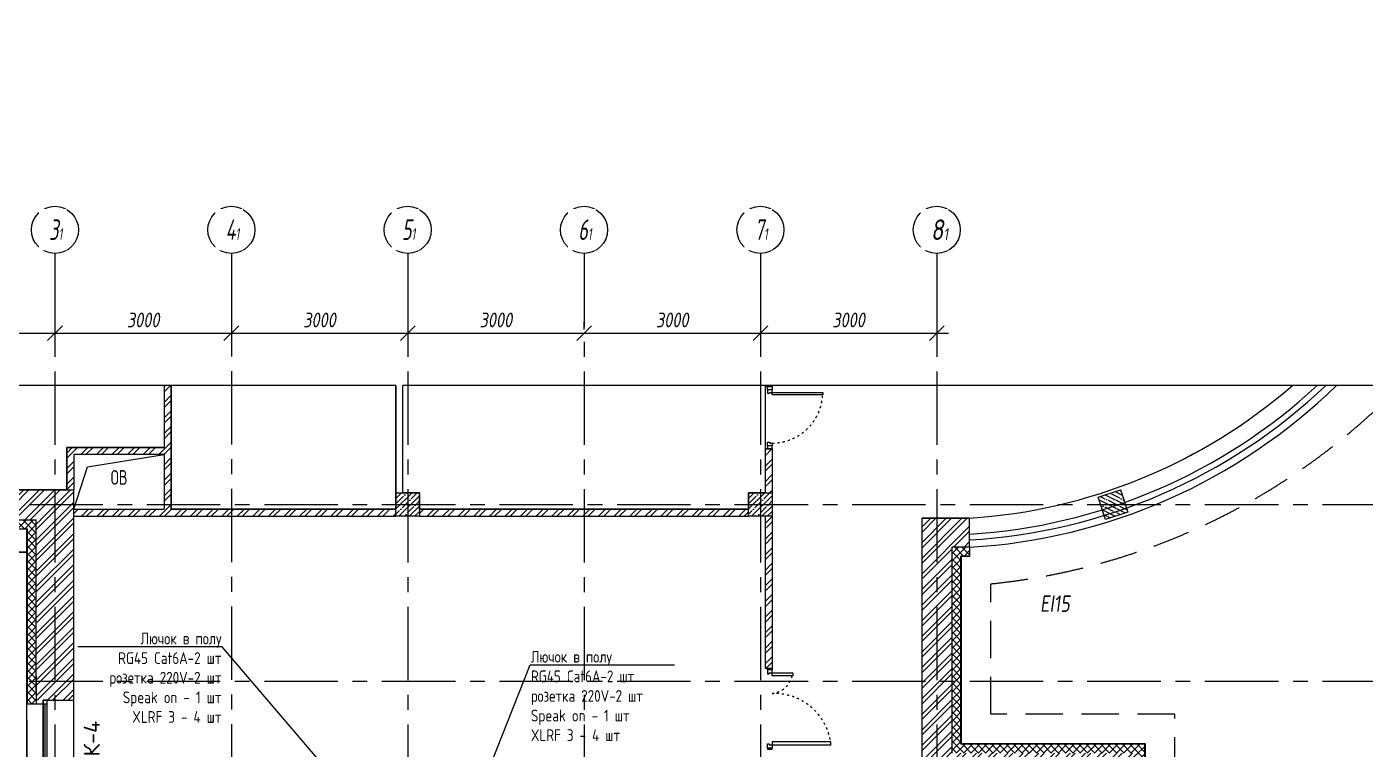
# Model space of a CAD drawing. Header units: millimetres. Extents: x 0 to 9483559, y -180456 to 305735.
# Drawn here: x 515935 to 538705, y -60324 to -48046 of the extents above; entities that cross this region are included whole.
import ezdxf
from ezdxf import colors
from ezdxf.entities.mleader import LeaderData, LeaderLine
from ezdxf.enums import TextEntityAlignment as Align
from ezdxf.math import Vec2, Vec3

# ---------------------------------------------------------------- set-up
doc = ezdxf.new("R2018")
doc.units = ezdxf.units.MM
for name, pattern in [('ACAD_ISO03W100', [30, 12, -18]), ('CENTER', [2, 1.25, -0.25, 0.25, -0.25]), ('DASHED', [19.05, 12.7, -6.35])]:
    doc.linetypes.add(name, pattern=pattern)
doc.layers.add('АР_Граница ПБ', color=7, linetype='Continuous', lineweight=53, true_color=0xf60404)
doc.layers.add('АР_ПБ_Двери', color=7, linetype='Continuous', lineweight=15, true_color=0xdb0000)
for name, color, linetype, lineweight in [('АР_Двери', 7, 'Continuous', 0), ('АР_Колонны', 5, 'Continuous', 35), ('АР_Колонны Штрих', 250, 'Continuous', 5), ('АР_Маркер экспликации', 239, 'Continuous', 13), ('АР_Навесной фасад', 250, 'Continuous', 5), ('АР_Номер помещения', 250, 'Continuous', 9), ('АР_Окна', 4, 'Continuous', 9), ('АР_Оси', 7, 'Continuous', 25), ('АР_Оси размеры', 164, 'Continuous', 9), ('АР_Отверстия', 250, 'Continuous', 15), ('АР_Отметки', 7, 'Continuous', 5), ('АР_Перегородки_кирпич_Штрих', 244, 'Continuous', 5), ('АР_Сущ Несущая стена', 250, 'Continuous', 50), ('АР_тонкая линия', 250, 'Continuous', 0), ('АР_Утеплитель', 250, 'Continuous', 13), ('АР_Штриховка кирпич', 250, 'Continuous', 9), ('Маркировка ОКОН', 5, 'Continuous', 18)]:
    doc.layers.add(name, color=color, linetype=linetype, lineweight=lineweight)
doc.layers.add('АР_Названия помещений', color=124, linetype='Continuous', lineweight=5, plot=False)
doc.layers.add('АР_Помещения_площадь', color=19, linetype='Continuous', lineweight=9, plot=False)
doc.layers.add('АР_новое окно', color=160, linetype='Continuous')
doc.layers.add('АР_Перегородки кирпич', color=34, linetype='Continuous')
doc.layers.add('АР_Площадь контур', color=7, linetype='Continuous', lineweight=30, true_color=0xff9ee7, plot=False)
doc.styles.add('ICOCPEUR', font='isocpeur.ttf')
doc.styles.add('ISOCPEUR', font='', dxfattribs={"height": 250})
doc.styles.add('PDF ISOCPEUR', font='isocpeur.ttf')
doc.styles.get("Standard").update_dxf_attribs({"font": 'GOST.TTF'})
doc.styles.add('Архитект', font='isocpeur.ttf', dxfattribs={"width": 0.8, "oblique": 8})
doc.styles.add('ГОСТ 2.304', font='CS_Gost2304.shx', dxfattribs={"oblique": 10})
doc.styles.get('ISOCPEUR').set_extended_font_data('ISOCPEUR', italic=True)
doc.dimstyles.new('СПДС', dxfattribs={"dimscale": 100, "dimtxt": 2.5, "dimasz": 2.5, "dimexe": 2, "dimexo": 0.625, "dimgap": 1, "dimtad": 1, "dimdec": 0, "dimrnd": 5, "dimtxsty": 'ГОСТ 2.304', "dimblk": 'OBLIQUE', "dimblk1": 'OBLIQUE', "dimblk2": 'OBLIQUE', "dimcen": 2.5, "dimdle": 2, "dimadec": 0, "dimazin": 2, "dimtfac": 0.75, "dimtdec": 4, "dimtmove": 1, "dimatfit": 3, "dimfxl": 1, "dimtfill": 1, "dimtolj": 1, "dimarcsym": 1})
pattern_1 = [(45, (-434831.61, 2055.67), (-132.58252, 132.58252), []), (45, (-434743.22, 2055.67), (-132.58252, 132.58252), [])]

# ---------------------------------------------------------------- blocks, each defined once
blk = doc.blocks.new('*U230')
for points in [[(-55, -80), (-55, 0), (-115, 0), (-115, -40), (-100, -40), (-100, -80), (-55, -80)], [(0, 0), (0, -80), (-55, -80), (-55, 0), (0, 0)], [(-1060, 0), (-1060, -80), (-1005, -80), (-1005, 0), (-1060, 0)], [(-1005, -80), (-1005, 0), (-945, 0), (-945, -40), (-960, -40), (-960, -80), (-1005, -80)]]:
    blk.add_lwpolyline(points)
blk.add_lwpolyline([(-100, -80), (-100, -940), (-140, -940), (-140, -80)], close=True)
at = {"linetype": 'ACAD_ISO03W100', "ltscale": 3}
blk.add_arc((-100, -80), 860, 180, 270, dxfattribs=at)
blk = doc.blocks.new('1370')
at = {"layer": 'АР_Двери'}
for points in [[(1076826, -46356), (1076826, -46436), (1076846, -46436), (1076846, -46356), (1076826, -46356)], [(1076846, -46436), (1076846, -46356), (1076916, -46356), (1076916, -46386), (1076901, -46386), (1076901, -46436), (1076846, -46436)], [(1078177, -46436), (1078177, -46356), (1078107, -46356), (1078107, -46386), (1078122, -46386), (1078122, -46436), (1078177, -46436)], [(1078197, -46356), (1078197, -46436), (1078177, -46436), (1078177, -46356), (1078197, -46356)]]:
    blk.add_lwpolyline(points, dxfattribs=at)
for points in [[(1076901, -46436), (1076901, -47436), (1076950, -47436), (1076950, -46436)], [(1078072, -46786), (1078072, -46436), (1078122, -46436), (1078122, -46786)]]:
    blk.add_lwpolyline(points, close=True, dxfattribs=at)
at = {"layer": 'АР_Двери', "linetype": 'ACAD_ISO03W100', "ltscale": 3}
for centre, radius, start, end in [((1076805, -46474), 967, 275.6729, 2.214), ((1078162, -46396), 392, 185.9075, 264.0925)]:
    blk.add_arc(centre, radius, start, end, dxfattribs=at)
blk = doc.blocks.new('*U349')
at = {"layer": 'АР_новое окно', "lineweight": 9}
for p, q in [((0, 1600), (-70, 1600)), ((-70, 1600), (-70, 0)), ((-70, 0), (-70, 1600)), ((0, 1600), (0, 0)), ((0, 1530), (-70, 1530)), ((-35, 1530), (-35, 70)), ((0, 70), (-70, 70)), ((0, 0), (-70, 0))]:
    blk.add_line(p, q, dxfattribs=at)
blk = doc.blocks.new('_Oblique')
at = {"color": 0, "linetype": 'ByBlock', "lineweight": -2}
blk.add_line((-0.5, -0.5), (0.5, 0.5), dxfattribs=at)
blk = doc.blocks.new('*D250')
at = {"layer": 'Defpoints', "color": 0, "ltscale": 100, "transparency": 16777216}
for p in [(516415, -52284), (516415, -53254), (513415, -53548)]:
    blk.add_point(p, dxfattribs=at)
at = {"layer": 'АР_Оси размеры', "color": 0, "lineweight": -2, "ltscale": 100, "transparency": 16777216}
for p, q in [((516415, -52347), (516415, -53454)), ((513215, -53254), (516615, -53254)), ((513415, -53485), (513415, -53054))]:
    blk.add_line(p, q, dxfattribs=at)
at = {"layer": 'АР_Оси размеры', "color": 0, "lineweight": -2, "ltscale": 100, "transparency": 16777216, "xscale": 250, "yscale": 250, "zscale": 250, "rotation": 180}
blk.add_blockref('_Oblique', (513415, -53254), dxfattribs=at)
at = {"layer": 'АР_Оси размеры', "color": 0, "lineweight": -2, "ltscale": 100, "transparency": 16777216, "xscale": 250, "yscale": 250, "zscale": 250}
blk.add_blockref('_Oblique', (516415, -53254), dxfattribs=at)
at = {"layer": 'АР_Оси размеры', "color": 0, "lineweight": 9, "ltscale": 100, "transparency": 16777216, "insert": (514915, -53029), "char_height": 250, "attachment_point": 5, "style": 'ГОСТ 2.304', "bg_fill": 3, "box_fill_scale": 1.1, "bg_fill_color": 256, "bg_fill_true_color": 13158600, "bg_fill_transparency": 0}
blk.add_mtext('\\A1;3000', dxfattribs=at)
blk = doc.blocks.new('*D251')
at = {"layer": 'Defpoints', "color": 0, "ltscale": 100, "transparency": 16777216}
for p in [(516415, -52284), (519415, -52666), (519415, -53254)]:
    blk.add_point(p, dxfattribs=at)
at = {"layer": 'АР_Оси размеры', "color": 0, "lineweight": -2, "ltscale": 100, "transparency": 16777216}
for p, q in [((516415, -52347), (516415, -53454)), ((519415, -52729), (519415, -53454)), ((516215, -53254), (519615, -53254))]:
    blk.add_line(p, q, dxfattribs=at)
at = {"layer": 'АР_Оси размеры', "color": 0, "lineweight": -2, "ltscale": 100, "transparency": 16777216, "xscale": 250, "yscale": 250, "zscale": 250, "rotation": 180}
blk.add_blockref('_Oblique', (516415, -53254), dxfattribs=at)
at = {"layer": 'АР_Оси размеры', "color": 0, "lineweight": -2, "ltscale": 100, "transparency": 16777216, "xscale": 250, "yscale": 250, "zscale": 250}
blk.add_blockref('_Oblique', (519415, -53254), dxfattribs=at)
at = {"layer": 'АР_Оси размеры', "color": 0, "lineweight": 9, "ltscale": 100, "transparency": 16777216, "insert": (517915, -53029), "char_height": 250, "attachment_point": 5, "style": 'ГОСТ 2.304', "bg_fill": 3, "box_fill_scale": 1.1, "bg_fill_color": 256, "bg_fill_true_color": 13158600, "bg_fill_transparency": 0}
blk.add_mtext('\\A1;3000', dxfattribs=at)
blk = doc.blocks.new('*D252')
at = {"layer": 'Defpoints', "color": 0, "ltscale": 100, "transparency": 16777216}
for p in [(519415, -52666), (522415, -52872), (522415, -53254)]:
    blk.add_point(p, dxfattribs=at)
at = {"layer": 'АР_Оси размеры', "color": 0, "lineweight": -2, "ltscale": 100, "transparency": 16777216}
for p, q in [((519415, -52729), (519415, -53454)), ((522415, -52934), (522415, -53454)), ((519215, -53254), (522615, -53254))]:
    blk.add_line(p, q, dxfattribs=at)
at = {"layer": 'АР_Оси размеры', "color": 0, "lineweight": -2, "ltscale": 100, "transparency": 16777216, "xscale": 250, "yscale": 250, "zscale": 250, "rotation": 180}
blk.add_blockref('_Oblique', (519415, -53254), dxfattribs=at)
at = {"layer": 'АР_Оси размеры', "color": 0, "lineweight": -2, "ltscale": 100, "transparency": 16777216, "xscale": 250, "yscale": 250, "zscale": 250}
blk.add_blockref('_Oblique', (522415, -53254), dxfattribs=at)
at = {"layer": 'АР_Оси размеры', "color": 0, "lineweight": 9, "ltscale": 100, "transparency": 16777216, "insert": (520915, -53029), "char_height": 250, "attachment_point": 5, "style": 'ГОСТ 2.304', "bg_fill": 3, "box_fill_scale": 1.1, "bg_fill_color": 256, "bg_fill_true_color": 13158600, "bg_fill_transparency": 0}
blk.add_mtext('\\A1;3000', dxfattribs=at)
blk = doc.blocks.new('*D253')
at = {"layer": 'Defpoints', "color": 0, "ltscale": 100, "transparency": 16777216}
for p in [(522415, -52872), (525415, -53254), (525415, -53254)]:
    blk.add_point(p, dxfattribs=at)
at = {"layer": 'АР_Оси размеры', "color": 0, "lineweight": -2, "ltscale": 100, "transparency": 16777216}
for p, q in [((522415, -52934), (522415, -53454)), ((522215, -53254), (525615, -53254)), ((525415, -53191), (525415, -53054))]:
    blk.add_line(p, q, dxfattribs=at)
at = {"layer": 'АР_Оси размеры', "color": 0, "lineweight": -2, "ltscale": 100, "transparency": 16777216, "xscale": 250, "yscale": 250, "zscale": 250, "rotation": 180}
blk.add_blockref('_Oblique', (522415, -53254), dxfattribs=at)
at = {"layer": 'АР_Оси размеры', "color": 0, "lineweight": -2, "ltscale": 100, "transparency": 16777216, "xscale": 250, "yscale": 250, "zscale": 250}
blk.add_blockref('_Oblique', (525415, -53254), dxfattribs=at)
at = {"layer": 'АР_Оси размеры', "color": 0, "lineweight": 9, "ltscale": 100, "transparency": 16777216, "insert": (523915, -53029), "char_height": 250, "attachment_point": 5, "style": 'ГОСТ 2.304', "bg_fill": 3, "box_fill_scale": 1.1, "bg_fill_color": 256, "bg_fill_true_color": 13158600, "bg_fill_transparency": 0}
blk.add_mtext('\\A1;3000', dxfattribs=at)
blk = doc.blocks.new('*D254')
at = {"layer": 'Defpoints', "color": 0, "ltscale": 100, "transparency": 16777216}
for p in [(528415, -52872), (525415, -53254), (528415, -53254)]:
    blk.add_point(p, dxfattribs=at)
at = {"layer": 'АР_Оси размеры', "color": 0, "lineweight": -2, "ltscale": 100, "transparency": 16777216}
for p, q in [((528415, -52934), (528415, -53454)), ((525215, -53254), (528615, -53254)), ((525415, -53191), (525415, -53054))]:
    blk.add_line(p, q, dxfattribs=at)
at = {"layer": 'АР_Оси размеры', "color": 0, "lineweight": -2, "ltscale": 100, "transparency": 16777216, "xscale": 250, "yscale": 250, "zscale": 250, "rotation": 180}
blk.add_blockref('_Oblique', (525415, -53254), dxfattribs=at)
at = {"layer": 'АР_Оси размеры', "color": 0, "lineweight": -2, "ltscale": 100, "transparency": 16777216, "xscale": 250, "yscale": 250, "zscale": 250}
blk.add_blockref('_Oblique', (528415, -53254), dxfattribs=at)
at = {"layer": 'АР_Оси размеры', "color": 0, "lineweight": 9, "ltscale": 100, "transparency": 16777216, "insert": (526915, -53029), "char_height": 250, "attachment_point": 5, "style": 'ГОСТ 2.304', "bg_fill": 3, "box_fill_scale": 1.1, "bg_fill_color": 256, "bg_fill_true_color": 13158600, "bg_fill_transparency": 0}
blk.add_mtext('\\A1;3000', dxfattribs=at)
blk = doc.blocks.new('*D255')
at = {"layer": 'Defpoints', "color": 0, "ltscale": 100, "transparency": 16777216}
for p in [(528415, -52872), (531415, -52878), (531415, -53254)]:
    blk.add_point(p, dxfattribs=at)
at = {"layer": 'АР_Оси размеры', "color": 0, "lineweight": -2, "ltscale": 100, "transparency": 16777216}
for p, q in [((528415, -52934), (528415, -53454)), ((531415, -52940), (531415, -53454)), ((528215, -53254), (531615, -53254))]:
    blk.add_line(p, q, dxfattribs=at)
at = {"layer": 'АР_Оси размеры', "color": 0, "lineweight": -2, "ltscale": 100, "transparency": 16777216, "xscale": 250, "yscale": 250, "zscale": 250, "rotation": 180}
blk.add_blockref('_Oblique', (528415, -53254), dxfattribs=at)
at = {"layer": 'АР_Оси размеры', "color": 0, "lineweight": -2, "ltscale": 100, "transparency": 16777216, "xscale": 250, "yscale": 250, "zscale": 250}
blk.add_blockref('_Oblique', (531415, -53254), dxfattribs=at)
at = {"layer": 'АР_Оси размеры', "color": 0, "lineweight": 9, "ltscale": 100, "transparency": 16777216, "insert": (529915, -53029), "char_height": 250, "attachment_point": 5, "style": 'ГОСТ 2.304', "bg_fill": 3, "box_fill_scale": 1.1, "bg_fill_color": 256, "bg_fill_true_color": 13158600, "bg_fill_transparency": 0}
blk.add_mtext('\\A1;3000', dxfattribs=at)
blk = doc.blocks.new('_DotSmall')
at = {"color": 0, "linetype": 'ByBlock', "const_width": 0.5}
blk.add_lwpolyline([(-0.0625, 0, 1), (0.0625, 0, 1)], format="xyb", close=True, dxfattribs=at)
blk = doc.blocks.new('*U237')
at = {"layer": 'АР_Граница ПБ', "color": 18, "linetype": 'DASHED', "lineweight": 30, "ltscale": 50, "true_color": 0x000000}
blk.add_lwpolyline([(5716, 10401, 0.157896), (8648, 16439), (38244, 16439), (38244, 19569), (41754, 19569), (41754, 30409), (15745, 30409), (15745, 33919), (6404, 33919), (6404, 30409), (-756, 30409), (-756, 33409), (-11596, 33409), (-11596, 29855, 0.334723), (-20031, 21409), (-23596, 21409), (-23596, 7563), (-17656, 7568), (-17656, -16340), (-10047, -16340)], format="xyb", dxfattribs=at)
blk = doc.blocks.new('*U328')
at = {"color": 7, "style": 'ISOCPEUR', "width": 0.7, "flags": 1}
blk.add_attdef('КАТЕГОРИЯ', (-499, -2092), '', height=250, dxfattribs=at)
at = {"layer": 'АР_Номер помещения', "color": 7, "style": 'ISOCPEUR', "width": 0.7}
blk.add_attdef('НОМЕР_ПОМЕЩЕНИЯ', text='', height=300, dxfattribs=at).set_placement((-12706, 14289), align=Align.MIDDLE_CENTER)
at = {"layer": 'АР_Помещения_площадь', "color": 7, "style": 'ISOCPEUR', "width": 0.7}
blk.add_attdef('ПЛОЩАДЬ_ПОМЕЩЕНИЯ', text='', height=200, dxfattribs=at).set_placement((-12402, 13467), align=Align.MIDDLE_RIGHT)
at = {"layer": 'АР_Помещения_площадь', "color": 7, "lineweight": 30, "width": 0.7, "flags": 104}
blk.add_attdef('ИМЯ_ПОМЕЩЕНИЯ', text='', height=100, dxfattribs=at).set_placement((158, 1217), align=Align.MIDDLE_CENTER)
blk = doc.blocks.new('АР')
at = {"layer": 'АР_Колонны Штрих', "lineweight": 9, "ltscale": 100}
h = blk.add_hatch(dxfattribs=at)
h.set_pattern_fill('ANSI35', color=256, scale=500)
h.set_pattern_definition([(45, (-434837.11, -16094.96), (-88.388348, 88.388348), []), (45, (-434748.72, -16094.96), (-88.388348, 88.388348), [156.25, -31.25, 0, -31.25])])
h.paths.add_polyline_path([(522615, -55966.4), (522215, -55966.4), (522215, -56366.4), (522615, -56366.4)])
h = blk.add_hatch(dxfattribs=at)
h.set_pattern_fill('ANSI35', color=256, scale=500)
h.set_pattern_definition([(45, (-428837.11, -16094.96), (-88.388348, 88.388348), []), (45, (-428748.72, -16094.96), (-88.388348, 88.388348), [156.25, -31.25, 0, -31.25])])
h.paths.add_polyline_path([(528615, -55966.4), (528215, -55966.4), (528215, -56366.4), (528615, -56366.4)])
h = blk.add_hatch(dxfattribs=at)
h.set_pattern_fill('ANSI35', color=256, scale=500, angle=-71.56454)
h.set_pattern_definition([(333.435457, (269712.27, 864632), (55.900708, 111.803895), []), (333.435457, (269740.22, 864548.15), (55.900708, 111.803895), [156.25, -31.25, 0, -31.25])])
h.paths.add_polyline_path([(534668, -56292.9), (534541.5, -55913.5), (534162, -56040), (534288.5, -56419.4)])
at = {"layer": 'АР_Перегородки_кирпич_Штрих', "lineweight": 9, "ltscale": 100}
h = blk.add_hatch(dxfattribs=at)
h.set_pattern_fill('ANSI32', color=256, scale=500)
h.set_pattern_definition([(45, (-446302.24, -10049.96), (-132.58252, 132.58252), []), (45, (-446213.85, -10049.96), (-132.58252, 132.58252), [])])
h.paths.add_polyline_path([(516734.9, -56246.4), (516734.9, -56366.4), (516734.9, -56366.4), (516734.9, -56246.4), (516734.9, -56246.4), (518272.1, -56246.4), (518272.1, -55316.4), (516734.9, -55316.4), (516734.9, -55916.4), (516614.9, -55916.4), (516614.9, -55196.4), (518271.7, -55196.4), (518271.3, -54141.7), (518392.1, -54141.7), (518392.1, -56246.4), (522215, -56246.4), (522215, -56366.4), (516734.9, -56366.4), (516734.9, -56246.4), (516734.9, -56246.4), (516734.9, -56366.4), (516734.9, -56246.4)])
at = {"layer": 'АР_Перегородки_кирпич_Штрих', "lineweight": 9, "ltscale": 100, "transparency": 33554687}
h = blk.add_hatch(dxfattribs=at)
h.set_pattern_fill('ANSI32', color=256, scale=500)
h.set_pattern_definition([(45, (-560361.35, -19008.23), (-132.58252, 132.58252), []), (45, (-560272.97, -19008.23), (-132.58252, 132.58252), [])])
h.paths.add_polyline_path([(528615, -55220.8), (528495, -55220.8), (528495, -55966.4), (528615, -55966.4)])
at = {"layer": 'АР_Перегородки_кирпич_Штрих', "lineweight": 9, "ltscale": 100}
h = blk.add_hatch(dxfattribs=at)
h.set_pattern_fill('ANSI32', color=256, scale=500)
h.set_pattern_definition([(45, (-440422.12, -10049.96), (-132.58252, 132.58252), []), (45, (-440333.73, -10049.96), (-132.58252, 132.58252), [])])
h.paths.add_polyline_path([(522615, -56246.4), (522615, -56366.4), (522615, -56366.4), (522615, -56246.4), (522615, -56246.4), (528215, -56246.4), (528215, -56366.4), (522615, -56366.4), (522615, -56246.4), (522615, -56246.4), (522615, -56366.4), (522615, -56246.4)])
at = {"layer": 'АР_Перегородки_кирпич_Штрих', "lineweight": 9, "ltscale": 100, "transparency": 33554687}
h = blk.add_hatch(dxfattribs=at)
h.set_pattern_fill('ANSI32', color=256, scale=500)
h.set_pattern_definition([(45, (-560361.36, -22637.2), (-132.58252, 132.58252), []), (45, (-560272.97, -22637.2), (-132.58252, 132.58252), [])])
h.paths.add_polyline_path([(528615, -56366.4), (528495, -56366.4), (528495, -58953.4), (528615, -58953.4)])
at = {"layer": 'АР_Утеплитель', "lineweight": 9, "ltscale": 100}
h = blk.add_hatch(dxfattribs=at)
h.set_pattern_fill('ANSI37', color=256, scale=700)
h.set_pattern_definition([(45, (-459945.1, -23664.58), (-61.871843, 61.871843), []), (135, (-459945.1, -23664.58), (-61.871843, -61.871843), [])])
h.paths.add_polyline_path([(512320.4, -56426.4), (512320.4, -56576.4), (515944.9, -56576.4), (515944.9, -59556.7), (516094.9, -59556.7), (516094.9, -56426.4)])
h = blk.add_hatch(dxfattribs=at)
h.set_pattern_fill('ANSI37', color=256, scale=700)
h.set_pattern_definition([(45, (-428251.58, -58407.91), (-61.871843, 61.871843), []), (135, (-428251.58, -58407.91), (-61.871843, -61.871843), [])])
h.paths.add_polyline_path([(540613.6, -76116.4), (540613.6, -75966.4), (533560.1, -75966.4), (533560.1, -79931.4), (528884.9, -79931.4), (528884.9, -71621.4), (534274.9, -71621.4), (534274.9, -71491.4), (538075, -71491.4), (538075, -63171.4), (534954.9, -63171.4), (534954.9, -60241.4), (531824.9, -60241.4), (531824.9, -57041.2), (531974.9, -57041.2), (531974.9, -56891.2), (531674.9, -56891.2), (531674.9, -60391.4), (534804.9, -60391.4), (534804.9, -63321.4), (537925, -63321.4), (537925, -71341.4), (534124.9, -71341.4), (534124.9, -71471.4), (528734.9, -71471.4), (528734.9, -80081.4), (533710.1, -80081.4), (533710.1, -76116.4)])
at = {"layer": 'АР_Штриховка кирпич', "lineweight": 9, "ltscale": 100}
h = blk.add_hatch(dxfattribs=at)
h.set_pattern_fill('ANSI32', color=256, scale=500)
h.set_pattern_definition(pattern_1)
h.paths.add_polyline_path([(512320.4, -55916.4), (512320.4, -55926.7), (512320.4, -55926.7), (512320.4, -56426.4), (516094.9, -56426.4), (516095, -56426.4), (516735, -56426.4), (516734.9, -55916.4)])
h = blk.add_hatch(dxfattribs=at)
h.set_pattern_fill('ANSI32', color=256, scale=500)
h.set_pattern_definition(pattern_1)
h.paths.add_polyline_path([(516735, -56424.6), (516095, -56424.6), (516094.9, -59491.7), (516734.9, -59491.7)])
h = blk.add_hatch(dxfattribs=at)
h.set_pattern_fill('ANSI32', color=256, scale=500)
h.set_pattern_definition(pattern_1)
h.paths.add_polyline_path([(534804.9, -60391.4), (531675.3, -60391.4), (531674.9, -56891.2), (531974.9, -56891.2), (531974.9, -56397.7), (531164.9, -56397.7), (531164.9, -63831.6), (532575.1, -63831.4), (532575, -63051.5), (531944.9, -63051.6), (531944.9, -60901.4), (534294.9, -60901.4)])
h.paths.add_polyline_path([(534804.9, -60391.4), (534294.9, -60901.4), (534294.9, -63051.4), (533675, -63051.4), (533675, -63831.4), (533905.1, -63831.4), (533905.1, -63951.4), (534415, -63951.4), (534415, -63831.4), (537415, -63831.4), (537415, -63831.4), (537925, -63831.4), (537925, -63321.3), (534804.9, -63321.4)])
at = {"layer": 'Defpoints', "color": 18, "lineweight": 9, "ltscale": 100, "true_color": 0x000000}
blk.add_lwpolyline([(522215, -54141.7), (512320.4, -54141.7), (512320.4, -82044.6), (540613.6, -82044.6), (540613.6, -54141.7), (522335, -54141.7)], dxfattribs=at)
at = {"layer": 'АР_Граница ПБ', "linetype": 'DASHED', "lineweight": 9, "ltscale": 50}
blk.add_lwpolyline([(523044.3, -80995.4), (523044.3, -79990.3), (529216.8, -79990.3), (529216.8, -71971.8), (538585, -71971.8), (538585, -62665.5), (535464.9, -62662), (535464.9, -59731.4), (532334.9, -59731.4), (532334.9, -57513.5, 0.1767541), (539305.5, -54141.7, 0.1748444)], format="xyb", dxfattribs=at)
at = {"layer": 'АР_Колонны', "lineweight": 9, "ltscale": 100}
for points in [[(522215, -55966.4), (522615, -55966.4), (522615, -56366.4), (522215, -56366.4)], [(528215, -55966.4), (528615, -55966.4), (528615, -56366.4), (528215, -56366.4)], [(534541.5, -55913.5), (534668, -56292.9), (534288.5, -56419.4), (534162, -56040)]]:
    blk.add_lwpolyline(points, close=True, dxfattribs=at)
at = {"layer": 'АР_Навесной фасад', "lineweight": 9, "ltscale": 100}
for p, q in [((531824.9, -60241.4), (531824.9, -57041.2)), ((531834.9, -60231.4), (531834.9, -57051.2)), ((534954.9, -60241.4), (531824.9, -60241.4)), ((534964.9, -60231.4), (531834.9, -60231.4)), ((534954.9, -63171.4), (534954.9, -60241.4)), ((534964.9, -63161.4), (534964.9, -60231.4))]:
    blk.add_line(p, q, dxfattribs=at)
for points in [[(531974.9, -56891.2), (531974.9, -57051.2)], [(531974.9, -57041.2), (531824.9, -57041.2)], [(531974.9, -57051.2), (531834.9, -57051.2)], [(516094.9, -59556.7), (515934.9, -59556.7)]]:
    blk.add_lwpolyline(points, dxfattribs=at)
at = {"layer": 'АР_новое окно', "lineweight": 9, "ltscale": 100}
for p, q in [((512320.4, -56576.4), (515944.9, -56576.4)), ((515934.9, -80881.4), (515934.9, -56586.4)), ((515944.9, -59556.7), (515944.9, -56576.4))]:
    blk.add_line(p, q, dxfattribs=at)
at = {"layer": 'АР_Окна', "lineweight": 9, "ltscale": 100}
blk.add_line((516734.9, -61091.7), (516734.9, -59491.7), dxfattribs=at)
for radius, start, end in [(9621.9, 273.34624, 313.49348), (9521.9, 273.38143, 312.8555)]:
    blk.add_arc((531413.2, -47161.5), radius, start, end, dxfattribs=at)
at = {"layer": 'АР_Оси', "linetype": 'CENTER', "lineweight": 9, "ltscale": 1000}
for p, q in [((516415, -51902.8), (516415, -84136.3)), ((519415, -51897.3), (519415, -84136.3)), ((522415, -51902.8), (522415, -82044.6)), ((525415, -51902.8), (525415, -82044.6)), ((528415, -51902.8), (528415, -82044.6)), ((505976.5, -56166.4), (540613.6, -56166.4)), ((505976.5, -59166.4), (540613.6, -59166.4))]:
    blk.add_line(p, q, dxfattribs=at)
at = {"layer": 'АР_Оси', "lineweight": 9, "ltscale": 0.5}
for centre in [(516415, -51497.3), (519415, -51497.3), (522415, -51497.3), (525415, -51497.3), (528415, -51497.3), (531415, -51497.3)]:
    blk.add_circle(centre, 400, dxfattribs=at)
at = {"layer": 'АР_Перегородки кирпич', "lineweight": 9, "ltscale": 100}
for points in [[(518271.9, -54141.7), (518272.1, -55196.4)], [(518392.1, -54141.7), (518392.1, -56246.4)], [(528495, -54141.7), (528495, -54160.8)], [(528615, -54160.8), (528495, -54160.8)], [(528615, -54141.7), (528615, -54160.8)], [(516614.9, -55916.4), (516614.9, -55196.4)], [(516614.9, -55196.4), (518272.1, -55196.4)], [(516734.9, -55316.4), (516734.9, -55916.4)], [(518272.1, -55316.4), (516734.9, -55316.4)], [(518272.1, -55316.4), (518272.1, -56246.4)], [(528495, -55220.8), (528495, -55966.4)], [(528615, -55220.8), (528495, -55220.8)], [(528615, -55220.8), (528615, -55966.4)], [(516734.9, -56246.4), (518272.1, -56246.4)], [(516734.9, -56366.4), (522215, -56366.4)], [(518392.1, -56246.4), (522215, -56246.4)], [(522615, -56246.4), (528215, -56246.4)], [(522615, -56366.4), (528215, -56366.4)], [(528495, -56366.4), (528495, -58953.4)], [(528615, -56366.4), (528615, -58953.4)], [(528615, -58953.4), (528495, -58953.4)]]:
    blk.add_lwpolyline(points, dxfattribs=at)
at = {"layer": 'АР_Перегородки кирпич', "linetype": 'Continuous', "lineweight": 9, "ltscale": 100}
for points in [[(522215, -55966.4), (522215, -54141.7)], [(522335, -55966.4), (522335, -54141.7)]]:
    blk.add_lwpolyline(points, dxfattribs=at)
at = {"layer": 'АР_Площадь контур', "lineweight": 9}
for points in [[(518271, -54141.7), (518271, -55196.4), (516614.9, -55196.5), (516614.9, -55916.4), (512320.4, -55916.4)], [(522215, -54141.7), (522215, -56246.4), (518392.1, -56246.4), (518392.1, -54141.7)], [(528495, -54141.7), (528495, -55966.4), (528215, -55966.4), (528215, -56246.4), (522615, -56246.4), (522615, -55966.4), (522335, -55966.4), (522335, -54141.7)]]:
    blk.add_lwpolyline(points, dxfattribs=at)
at = {"layer": 'АР_Площадь контур', "lineweight": 9, "ltscale": 100}
blk.add_lwpolyline([(531164.9, -56397.7), (531974.9, -56397.7, 0.1636166), (537466.7, -54141.7, 0.1636166)], format="xyb", dxfattribs=at)
at = {"layer": 'АР_Сущ Несущая стена', "lineweight": 9, "ltscale": 100}
for p, q in [((512320.4, -55916.4), (516734.9, -55916.4)), ((516734.9, -59491.7), (516734.9, -55916.4)), ((512320.4, -56426.4), (516094.9, -56426.4)), ((516094.9, -59396.4), (516094.9, -56426.4)), ((531164.9, -63831.4), (531164.9, -56397.7)), ((531674.9, -56397.7), (531164.9, -56397.7)), ((531974.9, -56891.2), (531974.9, -56397.7)), ((531674.9, -60391.4), (531674.9, -56891.2)), ((516094.9, -59082.4), (516094.9, -59556.7)), ((516213.8, -59556.7), (516094.9, -59556.7)), ((516213.8, -59491.7), (516734.9, -59491.7)), ((516213.8, -59556.7), (516213.8, -59491.7))]:
    blk.add_line(p, q, dxfattribs=at)
at = {"layer": 'АР_Сущ Несущая стена', "color": 4, "lineweight": 9, "ltscale": 100}
blk.add_line((516213.8, -61091.7), (516213.8, -59491.7), dxfattribs=at)
at = {"layer": 'АР_Сущ Несущая стена', "lineweight": 9, "ltscale": 100}
for points in [[(531974.9, -56397.7), (531674.9, -56397.7)], [(531974.9, -56891.2), (531674.9, -56891.2)]]:
    blk.add_lwpolyline(points, dxfattribs=at)
for centre, radius, start, end in [((531365.8, -47102.9), 9314.8, 273.74937, 310.91699), ((531413.2, -47161.5), 9745.9, 273.30362, 314.25645)]:
    blk.add_arc(centre, radius, start, end, dxfattribs=at)
at = {"layer": 'АР_тонкая линия', "lineweight": 9, "ltscale": 100}
blk.add_lwpolyline([(516734.9, -56246.4), (516965.2, -55522.4), (518272.1, -55316.4)], dxfattribs=at)
at = {"layer": 'АР_Двери', "lineweight": 9, "rotation": 90.00000000000001}
blk.add_blockref('*U230', (528535, -54160.8), dxfattribs=at)
at = {"layer": 'АР_новое окно', "lineweight": 9, "xscale": -1, "rotation": 180}
blk.add_blockref('*U349', (516283.8, -59491.7), dxfattribs=at)
at = {"layer": 'АР_Перегородки кирпич', "lineweight": 9, "rotation": 90.00000000000001}
blk.add_blockref('1370', (482178.5, -1137150), dxfattribs=at)
at = {"layer": 'АР_Отверстия', "lineweight": 9, "ltscale": 100, "insert": (517505, -55705.1), "char_height": 250, "attachment_point": 5, "line_spacing_factor": 0.7, "style": 'ICOCPEUR'}
blk.add_mtext('\\A1;{\\W0.7;ОВ}', dxfattribs=at)
at = {"layer": 'АР_ПБ_Двери', "lineweight": 9, "insert": (533173.5, -57710), "char_height": 280, "width": 567, "attachment_point": 1, "style": 'Архитект'}
blk.add_mtext('EI15', dxfattribs=at)
at = {"layer": 'Маркировка ОКОН', "lineweight": 9, "insert": (517178.8, -60662.1), "char_height": 275.42, "attachment_point": 7, "rotation": 90, "style": 'PDF ISOCPEUR'}
blk.add_mtext('ОК-4', dxfattribs=at)
at = {"layer": 'АР_Оси', "lineweight": 9, "char_height": 350, "width": 123.867, "attachment_point": 1, "line_spacing_factor": 1.149209, "style": 'ГОСТ 2.304', "bg_fill": 2}
for s, insert in [('{\\W0.8;3\\H0.57143x;1}', (516315.2, -51319.5)), ('{\\W0.8;4\\H0.57143x;1}', (519315.2, -51319.5)), ('{\\W0.8;5\\H0.57143x;1}', (522315.2, -51319.5)), ('{\\W0.8;6\\H0.57143x;1}', (525315.2, -51319.5)), ('{\\W0.8;7\\H0.57143x;1}', (528315.2, -51319.5))]:
    blk.add_mtext(s, dxfattribs=dict(at, insert=insert))
at = {"layer": 'АР_Оси размеры', "lineweight": 9, "ltscale": 100}
dim = blk.add_linear_dim(base=(516415, -53253.9), p1=(513415, -53547.8), p2=(516415, -52284.2), dimstyle='СПДС', dxfattribs=at)
dim.commit()
dim.dimension.update_dxf_attribs({"geometry": '*D250', "text_midpoint": (514915, -53028.9)})
dim = blk.add_linear_dim(base=(519415, -53253.9), p1=(516415, -52284.2), p2=(519415, -52666.2), dimstyle='СПДС', dxfattribs=at)
dim.commit()
dim.dimension.update_dxf_attribs({"geometry": '*D251', "text_midpoint": (517915, -53028.9)})
dim = blk.add_linear_dim(base=(522415, -53253.9), p1=(519415, -52666.2), p2=(522415, -52871.9), dimstyle='СПДС', dxfattribs=at)
dim.commit()
dim.dimension.update_dxf_attribs({"geometry": '*D252', "text_midpoint": (520915, -53028.9)})
dim = blk.add_linear_dim(base=(525415, -53253.9), p1=(522415, -52871.9), p2=(525415, -53253.9), dimstyle='СПДС', dxfattribs=at)
dim.commit()
dim.dimension.update_dxf_attribs({"geometry": '*D253', "text_midpoint": (523915, -53028.9)})
dim = blk.add_linear_dim(base=(528415, -53253.9), p1=(525415, -53253.9), p2=(528415, -52871.9), dimstyle='СПДС', dxfattribs=at)
dim.commit()
dim.dimension.update_dxf_attribs({"geometry": '*D254', "text_midpoint": (526915, -53028.9)})
dim = blk.add_linear_dim(base=(531415, -53253.9), p1=(528415, -52871.9), p2=(531415, -52877.7), dimstyle='СПДС', dxfattribs=at)
dim.commit()
dim.dimension.update_dxf_attribs({"geometry": '*D255', "text_midpoint": (529915, -53028.9)})
at = {"layer": 'АР_Отметки', "lineweight": 9}
ml = blk.add_multileader_mtext('Standard', dxfattribs=at)
ml.set_content('+3,950', color=256, style='ISOCPEUR')
ml.set_leader_properties(color=256, linetype='Continuous', lineweight=-1)
ml.set_arrow_properties(name='DOTSMALL')
ml.build(insert=Vec2(0, 0))
ml.multileader.update_dxf_attribs({"has_text_frame": 1, "text_left_attachment_type": 4, "text_right_attachment_type": 4, "dogleg_length": 100, "arrow_head_size": 180})
ctx = ml.context
ctx.base_point, ctx.char_height, ctx.arrow_head_size, ctx.landing_gap_size, ctx.plane_origin = Vec3(535859.3, -64527.6), 250, 180, 50, Vec3(535777.9, -65795.2)
ctx.left_attachment, ctx.right_attachment = 4, 4
notes = []
notes.append((ctx, [(0, (0, 0, 0), (0, 0), (1, 0), 1, [])]))
ctx.mtext.insert, ctx.mtext.width, ctx.mtext.line_spacing_style, ctx.mtext.flow_direction = Vec3(535909.3, -64194.3), 852.697, 2, 5
ml = blk.add_multileader_mtext('Standard', dxfattribs=at)
ml.set_content('+1,975', color=256, style='ISOCPEUR')
ml.set_leader_properties(color=256, linetype='Continuous', lineweight=-1)
ml.set_arrow_properties(name='DOTSMALL')
ml.build(insert=Vec2(0, 0))
ml.multileader.update_dxf_attribs({"has_text_frame": 1, "text_left_attachment_type": 4, "text_right_attachment_type": 4, "dogleg_length": 100, "arrow_head_size": 180})
ctx = ml.context
ctx.base_point, ctx.char_height, ctx.arrow_head_size, ctx.landing_gap_size, ctx.plane_origin = Vec3(535547.2, -69638.6), 250, 180, 50, Vec3(538679.3, -70810.3)
ctx.left_attachment, ctx.right_attachment = 4, 4
notes.append((ctx, [(0, (0, 0, 0), (0, 0), (1, 0), 1, [])]))
ctx.mtext.insert, ctx.mtext.width, ctx.mtext.line_spacing_style, ctx.mtext.flow_direction = Vec3(535597.2, -69238.6), 852.697, 2, 5
ml = blk.add_multileader_mtext('Standard', dxfattribs=at)
ml.set_content('+2,410', color=256, style='ISOCPEUR')
ml.set_leader_properties(color=256, linetype='Continuous', lineweight=-1)
ml.set_arrow_properties(name='DOTSMALL')
ml.build(insert=Vec2(0, 0))
ml.multileader.update_dxf_attribs({"has_text_frame": 1, "text_left_attachment_type": 4, "text_right_attachment_type": 4, "dogleg_length": 100, "arrow_head_size": 180})
ctx = ml.context
ctx.base_point, ctx.char_height, ctx.arrow_head_size, ctx.landing_gap_size, ctx.plane_origin = Vec3(532465, -81071.4), 250, 180, 50, Vec3(530303.8, -81662.7)
ctx.left_attachment, ctx.right_attachment = 4, 4
notes.append((ctx, [(0, (0, 0, 0), (0, 0), (1, 0), 1, [])]))
ctx.mtext.insert, ctx.mtext.width, ctx.mtext.line_spacing_style, ctx.mtext.flow_direction = Vec3(532515, -80738.1), 852.697, 2, 5
for ctx, leaders in notes:
    for number, flags, end, landing, length, lines in leaders:
        leader = LeaderData()
        leader.index, (leader.has_last_leader_line, leader.has_dogleg_vector, leader.attachment_direction) = number, flags
        leader.last_leader_point, leader.dogleg_vector, leader.dogleg_length = Vec3(end), Vec3(landing), length
        for number, points, colour, breaks in lines:
            line = LeaderLine()
            line.index, line.vertices, line.color, line.breaks = number, Vec3.list(points), colors.encode_raw_color(colour), breaks
            leader.lines.append(line)
        ctx.leaders.append(leader)
at = {"layer": 'АР_Оси', "lineweight": 9, "insert": (531315.2, -51319.5), "char_height": 350, "width": 123.867, "attachment_point": 1, "line_spacing_factor": 1.149209, "style": 'ГОСТ 2.304', "bg_fill": 2}
blk.add_mtext('8{\\H0.57143x;1}', dxfattribs=at)
at = {"layer": 'АР_Оси', "linetype": 'CENTER', "lineweight": 9, "ltscale": 1000}
blk.add_line((531415, -51902.8), (531415, -82044.6), dxfattribs=at)
at = {"layer": 'Defpoints', "lineweight": 9, "ltscale": 100}
blk.add_blockref('*U237', (533590.8, -64541.4), dxfattribs=at)

msp = doc.modelspace()

# ---------------------------------------------------------------- block references
at = {"color": 12, "true_color": 0xe00000}
msp.add_blockref('АР', (0, 0), dxfattribs=at)

# ---------------------------------------------------------------- next in the draw order: block references
at = {"layer": 'АР_Маркер экспликации', "color": 7, "lineweight": 9}
ref = msp.add_blockref('*U328', (459768.2, 3662.9), dxfattribs=at)
lines = msp.add_mtext('\\W0.8000;Многофункциональное пространство с функцией актового зала (с эстрадой в уровне пола)', dxfattribs={"layer": 'АР_Названия помещений', "insert": (447608.9, 15921.2), "char_height": 6157.775, "width": 926.94, "attachment_point": 1})
ref.add_attrib('ИМЯ_ПОМЕЩЕНИЯ', '', (447608.9, 15921.2), dxfattribs={"flags": 104}).embed_mtext(lines)

# ---------------------------------------------------------------- next in the draw order: leaders
at = {"lineweight": 9}
ml = msp.add_multileader_mtext('Standard', dxfattribs=at)
ml.set_content('Лючок в полу^JRG45 Cat6A-2 шт^Jрозетка 220V-2 шт^JSpeak on - 1 шт^JXLRF 3 - 4 шт', color=256)
ml.set_leader_properties()
ml.build(insert=Vec2(0, 0))
ml.multileader.update_dxf_attribs({"text_left_attachment_type": 6, "text_right_attachment_type": 6, "arrow_head_size": 250})
ctx = ml.context
ctx.base_point, ctx.char_height, ctx.arrow_head_size, ctx.plane_origin = Vec3(517179.2, -58582.7, 0), 200, 250, Vec3(519999.4, -58506.6, 0)
ctx.left_attachment, ctx.right_attachment, ctx.text_align_type = 6, 6, 2
notes = []
notes.append((ctx, [(1, (1, 1, 0), (519257, -58582.7, 0), (-1, 0), 8, [(0, [(521347.3, -61027.4, 0)], 0, [])])]))
ctx.mtext.insert, ctx.mtext.alignment, ctx.mtext.flow_direction = Vec3(519247, -58342.7, 0), 3, 5
ml = msp.add_multileader_mtext('Standard', dxfattribs=at)
ml.set_content('Лючок в полу^JRG45 Cat6A-2 шт^Jрозетка 220V-2 шт^JSpeak on - 1 шт^JXLRF 3 - 4 шт', color=256)
ml.set_leader_properties()
ml.build(insert=Vec2(0, 0))
ml.multileader.update_dxf_attribs({"text_left_attachment_type": 6, "text_right_attachment_type": 6, "arrow_head_size": 250})
ctx = ml.context
ctx.base_point, ctx.char_height, ctx.arrow_head_size, ctx.plane_origin = Vec3(524509.3, -58892.4, 0), 200, 250, Vec3(524147.4, -58705.5, 0)
ctx.left_attachment, ctx.right_attachment = 6, 6
notes.append((ctx, [(0, (1, 1, 0), (524501.3, -58892.4, 0), (1, 0), 8, [(0, [(523648.7, -61044.3, 0)], 0, [])])]))
ctx.mtext.insert, ctx.mtext.flow_direction = Vec3(524511.3, -58652.4, 0), 5
for ctx, leaders in notes:
    for number, flags, end, landing, length, lines in leaders:
        leader = LeaderData()
        leader.index, (leader.has_last_leader_line, leader.has_dogleg_vector, leader.attachment_direction) = number, flags
        leader.last_leader_point, leader.dogleg_vector, leader.dogleg_length = Vec3(end), Vec3(landing), length
        for number, points, colour, breaks in lines:
            line = LeaderLine()
            line.index, line.vertices, line.color, line.breaks = number, Vec3.list(points), colors.encode_raw_color(colour), breaks
            leader.lines.append(line)
        ctx.leaders.append(leader)

doc.saveas('drawing.dxf')
